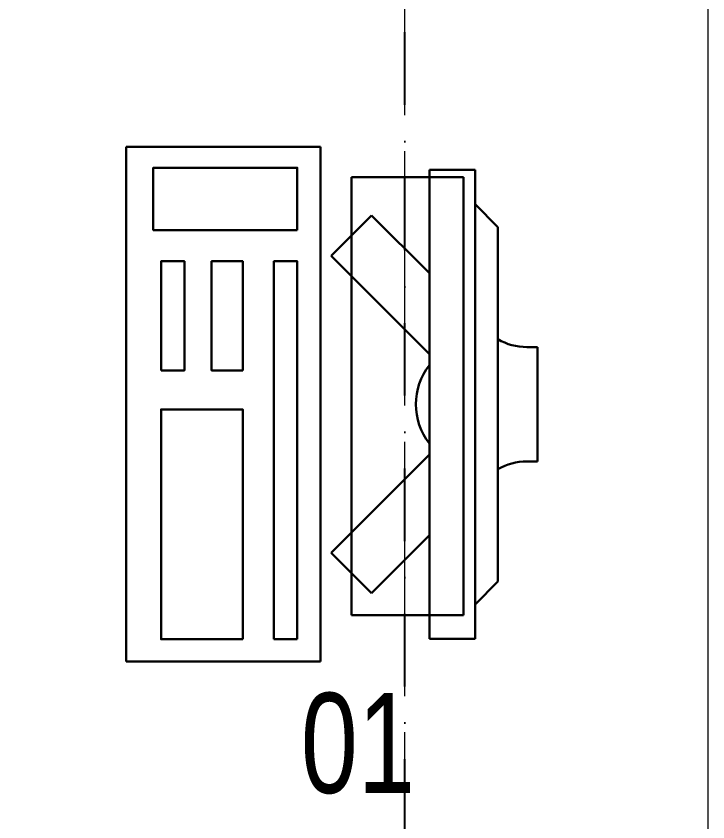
# Model space of a CAD drawing. Header units: millimetres. Extents: x 26027 to 581921, y 7230 to 233891.
# Drawn here: x 480459 to 481064, y 130844 to 131548 of the extents above; entities that cross this region are included whole.
import ezdxf

# ---------------------------------------------------------------- set-up
doc = ezdxf.new("R2010")
doc.units = ezdxf.units.MM
doc.header["$LTSCALE"] = 5
doc.linetypes.add('CENTER', pattern=[50.8, 31.75, -6.35, 6.35, -6.35])
doc.linetypes.add('DASHDOT', pattern=[25.4, 12.7, -6.35, 0, -6.35])
doc.layers.add('axes', color=252, linetype='Continuous')
doc.layers.add('GE-ARCHITECTURAL_ELEMENTS', color=8, linetype='Continuous', lineweight=30)
doc.layers.add('Medical Equipment and Furniture', color=252, linetype='Continuous', lineweight=0)
doc.styles.add('X3G_ENTITY_257CFD', font='swisscl.ttf', dxfattribs={"height": 200})

# ---------------------------------------------------------------- blocks, each defined once
blk = doc.blocks.new('ITCWLS1-P')
at = {"layer": 'GE-ARCHITECTURAL_ELEMENTS'}
for p, q in [((-0.17, 0.45), (-0.17, 0)), ((-0.17, 0.45), (0, 0.45)), ((0, 0.45), (0, 0)), ((-0.26509, 0.43, 0), (-0.30509, 0.43, 0)), ((-0.30509, 0.43, 0), (-0.30509, 0.02, 0)), ((-0.26509, 0.43, 0), (-0.26509, 0.02, 0)), ((-0.14957, 0.43047), (-0.12914, 0.43047)), ((-0.12914, 0.43047), (-0.12914, 0.40893)), ((-0.197, 0.40939), (-0.295, 0.40939)), ((-0.295, 0.02639), (-0.295, 0.40939)), ((-0.197, 0.02639), (-0.197, 0.40939)), ((-0.32509, 0.38, 0), (-0.30509, 0.4, 0)), ((-0.32509, 0.38, 0), (-0.32509, 0.07, 0)), ((-0.35032, 0.275), (-0.35961, 0.275)), ((-0.35961, 0.175), (-0.35961, 0.275)), ((-0.35032, 0.175), (-0.35961, 0.175)), ((-0.32509, 0.07, 0), (-0.30509, 0.05, 0)), ((-0.197, 0.02639), (-0.295, 0.02639)), ((-0.30509, 0.02, 0), (-0.26509, 0.02, 0)), ((-0.17, 0), (0, 0))]:
    blk.add_line(p, q, dxfattribs=at)
at = {"layer": 'GE-ARCHITECTURAL_ELEMENTS', "extrusion": (2.48281e-10, 3.18408e-10, -1)}
for p, q in [((-0.26509, 0.33952), (-0.21443, 0.39019)), ((-0.17907, 0.35483), (-0.21443, 0.39019)), ((-0.26509, 0.26881), (-0.17907, 0.35483))]:
    blk.add_line(p, q, dxfattribs=at)
at = {"layer": 'GE-ARCHITECTURAL_ELEMENTS', "extrusion": (2.48281e-10, -3.18408e-10, -1)}
for p, q in [((-0.26509, 0.18119), (-0.17907, 0.09517)), ((-0.26509, 0.11048), (-0.21443, 0.05981)), ((-0.17907, 0.09517), (-0.21443, 0.05981))]:
    blk.add_line(p, q, dxfattribs=at)
at = {"layer": 'GE-ARCHITECTURAL_ELEMENTS'}
for points in [[(-0.12914, 0.40893), (-0.12914, 0.09996), (-0.14957, 0.09996), (-0.14957, 0.43047)], [(-0.14957, 0.09997), (-0.14957, 0.09997), (-0.14957, 0.09997), (-0.14957, 0.09997), (-0.14957, 0.09997), (-0.14957, 0.09997), (-0.14957, 0.09997), (-0.14957, 0.09997), (-0.14957, 0.09997)], [(-0.14957, 0.09997), (-0.14957, 0.09997), (-0.14957, 0.09997), (-0.14957, 0.09997), (-0.14957, 0.09997), (-0.14957, 0.09997), (-0.14957, 0.09997), (-0.14957, 0.09997), (-0.14957, 0.09997), (-0.14957, 0.09997), (-0.14957, 0.09997), (-0.14957, 0.09997), (-0.14957, 0.09997), (-0.14957, 0.09997), (-0.14957, 0.09997), (-0.14957, 0.09997), (-0.14957, 0.09997), (-0.14957, 0.09997)], [(-0.14957, 0.09996), (-0.14957, 0.09996), (-0.14957, 0.09996), (-0.14957, 0.09996), (-0.14957, 0.09996), (-0.14957, 0.09996), (-0.14957, 0.09996), (-0.14957, 0.09996), (-0.14957, 0.09996), (-0.14957, 0.09996)], [(-0.14957, 0.09996), (-0.14957, 0.09996), (-0.14957, 0.09996), (-0.14957, 0.09996), (-0.14957, 0.09996), (-0.14957, 0.09996), (-0.14957, 0.09996)], [(-0.14957, 0.09997), (-0.14957, 0.09997), (-0.14957, 0.09997), (-0.14957, 0.09997), (-0.14957, 0.09997), (-0.14957, 0.09997), (-0.14957, 0.09997), (-0.14957, 0.09997), (-0.14957, 0.09997), (-0.14957, 0.09997)], [(-0.14957, 0.09997), (-0.14957, 0.09997), (-0.14957, 0.09997), (-0.14957, 0.09997), (-0.14957, 0.09997), (-0.14957, 0.09997), (-0.14957, 0.09997), (-0.14957, 0.09997), (-0.14957, 0.09997), (-0.14957, 0.09997), (-0.14957, 0.09997), (-0.14957, 0.09997), (-0.14957, 0.09997), (-0.14957, 0.09997), (-0.14957, 0.09997)], [(-0.14957, 0.09997), (-0.14957, 0.09997), (-0.14957, 0.09997), (-0.14957, 0.09997), (-0.14957, 0.09997), (-0.14957, 0.09997), (-0.14957, 0.09997), (-0.14957, 0.09997), (-0.14957, 0.09997), (-0.14957, 0.09997)], [(-0.14957, 0.09997), (-0.14957, 0.09997), (-0.14957, 0.09997), (-0.14957, 0.09997), (-0.14957, 0.09997), (-0.14957, 0.09997), (-0.14957, 0.09997), (-0.14957, 0.09997), (-0.14957, 0.09997), (-0.14957, 0.09997)], [(-0.14957, 0.09996), (-0.14957, 0.09996), (-0.14957, 0.09996), (-0.14957, 0.09996), (-0.14957, 0.09996), (-0.14957, 0.09996), (-0.14957, 0.09996), (-0.14957, 0.09996), (-0.14957, 0.09996), (-0.14957, 0.09996), (-0.14957, 0.09996), (-0.14957, 0.09996), (-0.14957, 0.09996), (-0.14957, 0.09996), (-0.14957, 0.09996), (-0.14957, 0.09996), (-0.14957, 0.09996), (-0.14957, 0.09996), (-0.14957, 0.09997), (-0.14957, 0.09997), (-0.14957, 0.09997), (-0.14957, 0.09997), (-0.14957, 0.09997), (-0.14957, 0.09997), (-0.14957, 0.09997), (-0.14957, 0.09997), (-0.14957, 0.09997), (-0.14957, 0.09997), (-0.14957, 0.09997), (-0.14957, 0.09997), (-0.14957, 0.09997), (-0.14957, 0.09997), (-0.14956, 0.09997), (-0.14956, 0.09997), (-0.14956, 0.09997), (-0.14956, 0.09996), (-0.14956, 0.09996), (-0.14956, 0.09996), (-0.14956, 0.09996), (-0.14956, 0.09996), (-0.14956, 0.09996), (-0.14956, 0.09996), (-0.14956, 0.09996), (-0.14956, 0.09996), (-0.14956, 0.09996), (-0.14956, 0.09996), (-0.14956, 0.09996), (-0.14956, 0.09996), (-0.14957, 0.09996), (-0.14957, 0.09996), (-0.14957, 0.09996), (-0.14957, 0.09996), (-0.14957, 0.09996), (-0.14957, 0.09996)], [(-0.14957, 0.09996), (-0.14957, 0.09996), (-0.14957, 0.09996), (-0.14957, 0.09996), (-0.14957, 0.09996), (-0.14957, 0.09996), (-0.14957, 0.09996), (-0.14957, 0.09996), (-0.14957, 0.09996), (-0.14957, 0.09996), (-0.14957, 0.09997), (-0.14957, 0.09997), (-0.14957, 0.09997), (-0.14957, 0.09996), (-0.14957, 0.09996), (-0.14957, 0.09996), (-0.14957, 0.09996), (-0.14957, 0.09996), (-0.14957, 0.09996), (-0.14957, 0.09997), (-0.14957, 0.09997), (-0.14957, 0.09997), (-0.14957, 0.09997), (-0.14957, 0.09997), (-0.14957, 0.09997), (-0.14957, 0.09997), (-0.14957, 0.09997), (-0.14957, 0.09997), (-0.14957, 0.09997), (-0.14957, 0.09997), (-0.14957, 0.09997), (-0.14957, 0.09997), (-0.14957, 0.09997), (-0.14957, 0.09997), (-0.14957, 0.09997), (-0.14957, 0.09997), (-0.14957, 0.09997), (-0.14957, 0.09997), (-0.14957, 0.09997), (-0.14957, 0.09997), (-0.14957, 0.09997), (-0.14957, 0.09997), (-0.14957, 0.09997), (-0.14957, 0.09997), (-0.14957, 0.09997), (-0.14957, 0.09997), (-0.14957, 0.09997), (-0.14957, 0.09997), (-0.14957, 0.09997), (-0.14957, 0.09997), (-0.14957, 0.09997), (-0.14957, 0.09997), (-0.14957, 0.09997), (-0.14957, 0.09997), (-0.14957, 0.09997), (-0.14957, 0.09997), (-0.14957, 0.09997), (-0.14957, 0.09997), (-0.14957, 0.09997), (-0.14957, 0.09997), (-0.14957, 0.09997), (-0.14957, 0.09997), (-0.14957, 0.09997), (-0.14957, 0.09997), (-0.14957, 0.09997), (-0.14957, 0.09997), (-0.14957, 0.09997), (-0.14957, 0.09997), (-0.14957, 0.09997), (-0.14957, 0.09997), (-0.14957, 0.09997), (-0.14957, 0.09997), (-0.14957, 0.09997), (-0.14957, 0.09997), (-0.14957, 0.09997), (-0.14957, 0.09997), (-0.14957, 0.09997), (-0.14957, 0.09997), (-0.14957, 0.09997), (-0.14957, 0.09997), (-0.14956, 0.09997), (-0.14957, 0.09997), (-0.14957, 0.09997), (-0.14957, 0.09997), (-0.14957, 0.09997), (-0.14956, 0.09997), (-0.14957, 0.09997), (-0.14957, 0.09997), (-0.14957, 0.09997), (-0.14957, 0.09997), (-0.14957, 0.09997), (-0.14957, 0.09997), (-0.14957, 0.09997), (-0.14957, 0.09997), (-0.14957, 0.09997), (-0.14957, 0.09997), (-0.14956, 0.09997), (-0.14957, 0.09996), (-0.14957, 0.09996), (-0.14957, 0.09996), (-0.14956, 0.09996), (-0.14957, 0.09996), (-0.14957, 0.09996), (-0.14957, 0.09996), (-0.14957, 0.09996), (-0.14957, 0.09996), (-0.14957, 0.09996), (-0.14957, 0.09996), (-0.14957, 0.09996), (-0.14957, 0.09996), (-0.14957, 0.09996)], [(-0.14957, 0.09996), (-0.14957, 0.09996), (-0.14957, 0.09996), (-0.14957, 0.09996), (-0.14957, 0.09996), (-0.14957, 0.09996), (-0.14957, 0.09996), (-0.14957, 0.09996)], [(-0.14957, 0.09996), (-0.14957, 0.09996), (-0.14957, 0.09996), (-0.14957, 0.09996), (-0.14957, 0.09996), (-0.14957, 0.09996), (-0.14957, 0.09996), (-0.14957, 0.09996), (-0.14957, 0.09996), (-0.14957, 0.09996), (-0.14957, 0.09996), (-0.14957, 0.09996), (-0.14957, 0.09996), (-0.14957, 0.09996), (-0.14957, 0.09996), (-0.14957, 0.09996), (-0.14957, 0.09996), (-0.14957, 0.09996), (-0.14957, 0.09996), (-0.14957, 0.09996), (-0.14957, 0.09996), (-0.14957, 0.09996), (-0.14957, 0.09996), (-0.14957, 0.09996), (-0.14957, 0.09996), (-0.14957, 0.09996), (-0.14957, 0.09996), (-0.14957, 0.09996), (-0.14957, 0.09996), (-0.14957, 0.09996), (-0.14957, 0.09996), (-0.14957, 0.09996), (-0.14957, 0.09996), (-0.14957, 0.09996), (-0.14957, 0.09996), (-0.14957, 0.09996), (-0.14957, 0.09996), (-0.14957, 0.09996), (-0.14957, 0.09996), (-0.14957, 0.09996), (-0.14957, 0.09996), (-0.14957, 0.09996), (-0.14957, 0.09996), (-0.14957, 0.09996), (-0.14957, 0.09996), (-0.14957, 0.09996), (-0.14957, 0.09996), (-0.14957, 0.09996), (-0.14956, 0.09996), (-0.14956, 0.09996), (-0.14956, 0.09996), (-0.14956, 0.09996), (-0.14957, 0.09996), (-0.14957, 0.09996), (-0.14957, 0.09996), (-0.14957, 0.09996), (-0.14957, 0.09996), (-0.14957, 0.09996), (-0.14956, 0.09996), (-0.14957, 0.09996), (-0.14957, 0.09996), (-0.14957, 0.09996), (-0.14957, 0.09996), (-0.14957, 0.09996), (-0.14957, 0.09996), (-0.14957, 0.09996), (-0.14957, 0.09996), (-0.14957, 0.09996), (-0.14957, 0.09996), (-0.14956, 0.09996), (-0.14956, 0.09996), (-0.14957, 0.09996), (-0.14957, 0.09996), (-0.14957, 0.09996), (-0.14957, 0.09996), (-0.14957, 0.09996), (-0.14957, 0.09996), (-0.14957, 0.09996), (-0.14957, 0.09996), (-0.14957, 0.09996), (-0.14957, 0.09996), (-0.14957, 0.09996), (-0.14957, 0.09996), (-0.14957, 0.09996), (-0.14957, 0.09996), (-0.14957, 0.09996), (-0.14957, 0.09996), (-0.14957, 0.09996), (-0.14957, 0.09996)], [(-0.14957, 0.09996), (-0.14957, 0.09996), (-0.14957, 0.09996), (-0.14957, 0.09996), (-0.14957, 0.09996), (-0.14957, 0.09996), (-0.14957, 0.09996), (-0.14957, 0.09996), (-0.14957, 0.09996), (-0.14957, 0.09996), (-0.14957, 0.09996), (-0.14957, 0.09996)], [(-0.14957, 0.09996), (-0.14957, 0.09996), (-0.14956, 0.09996), (-0.14956, 0.09996), (-0.14956, 0.09996), (-0.14956, 0.09996), (-0.14957, 0.09996)], [(-0.14957, 0.09996), (-0.14957, 0.09996), (-0.14957, 0.09996), (-0.14957, 0.09996), (-0.14957, 0.09996), (-0.14957, 0.09996), (-0.14957, 0.09996), (-0.14957, 0.09996), (-0.14957, 0.09996), (-0.14956, 0.09996), (-0.14956, 0.09996), (-0.14956, 0.09996), (-0.14956, 0.09996), (-0.14956, 0.09996), (-0.14956, 0.09996), (-0.14956, 0.09996), (-0.14957, 0.09996)]]:
    blk.add_lwpolyline(points, dxfattribs=at)
for points in [[(-0.1019, 0.43047), (-0.03039, 0.43047), (-0.03039, 0.22944), (-0.1019, 0.22944)], [(-0.1019, 0.19536), (-0.07466, 0.19536), (-0.07466, 0.09996), (-0.1019, 0.09996)], [(-0.03039, 0.19536), (-0.05082, 0.19536), (-0.05082, 0.09996), (-0.03039, 0.09996)], [(-0.14956, 0.09996), (-0.14956, 0.09996), (-0.14956, 0.09996), (-0.14956, 0.09996), (-0.14956, 0.09996), (-0.14956, 0.09996), (-0.14956, 0.09996), (-0.14956, 0.09996), (-0.14957, 0.09996), (-0.14957, 0.09996), (-0.14957, 0.09996), (-0.14957, 0.09996), (-0.14957, 0.09996), (-0.14957, 0.09996), (-0.14957, 0.09996), (-0.14957, 0.09996), (-0.14957, 0.09996), (-0.14957, 0.09996), (-0.14957, 0.09996), (-0.14957, 0.09996), (-0.14957, 0.09996), (-0.14957, 0.09996), (-0.14957, 0.09996), (-0.14957, 0.09996), (-0.14957, 0.09996), (-0.14957, 0.09996), (-0.14957, 0.09996), (-0.14957, 0.09996), (-0.14957, 0.09996), (-0.14957, 0.09996), (-0.14957, 0.09996), (-0.14957, 0.09996), (-0.14957, 0.09996), (-0.14957, 0.09996), (-0.14957, 0.09996), (-0.14957, 0.09996), (-0.14957, 0.09996), (-0.14957, 0.09996), (-0.14957, 0.09996), (-0.14957, 0.09996), (-0.14957, 0.09996), (-0.14957, 0.09996), (-0.14957, 0.09996), (-0.14957, 0.09996), (-0.14957, 0.09996), (-0.14957, 0.09996), (-0.14957, 0.09996), (-0.14957, 0.09996), (-0.14957, 0.09996), (-0.14957, 0.09996), (-0.14957, 0.09996), (-0.14957, 0.09996), (-0.14957, 0.09996), (-0.14957, 0.09996), (-0.14957, 0.09996), (-0.14957, 0.09996), (-0.14957, 0.09996), (-0.14956, 0.09996), (-0.14956, 0.09996), (-0.14956, 0.09996), (-0.14956, 0.09996), (-0.14956, 0.09996), (-0.14956, 0.09996), (-0.14956, 0.09996), (-0.14956, 0.09996), (-0.14956, 0.09996), (-0.14956, 0.09996), (-0.14956, 0.09996), (-0.14956, 0.09996), (-0.14956, 0.09996), (-0.14956, 0.09996), (-0.14956, 0.09996), (-0.14956, 0.09996), (-0.14956, 0.09996), (-0.14956, 0.09996), (-0.14956, 0.09996), (-0.14956, 0.09996), (-0.14956, 0.09996), (-0.14956, 0.09996), (-0.14956, 0.09996), (-0.14956, 0.09996), (-0.14956, 0.09996), (-0.14956, 0.09996), (-0.14956, 0.09996), (-0.14956, 0.09996), (-0.14956, 0.09996), (-0.14956, 0.09996), (-0.14956, 0.09996), (-0.14956, 0.09996), (-0.14957, 0.09996), (-0.14957, 0.09996), (-0.14957, 0.09996), (-0.14957, 0.09996), (-0.14957, 0.09996), (-0.14957, 0.09996), (-0.14957, 0.09996), (-0.14957, 0.09996), (-0.14957, 0.09996), (-0.14957, 0.09996), (-0.14957, 0.09996), (-0.14957, 0.09996), (-0.14957, 0.09996), (-0.14957, 0.09996), (-0.14957, 0.09996), (-0.14957, 0.09996), (-0.14957, 0.09996), (-0.14957, 0.09996), (-0.14957, 0.09996), (-0.14957, 0.09996), (-0.14957, 0.09996), (-0.14957, 0.09996), (-0.14957, 0.09996), (-0.14957, 0.09996), (-0.14957, 0.09996), (-0.14957, 0.09996), (-0.14957, 0.09996), (-0.14957, 0.09996), (-0.14957, 0.09996), (-0.14957, 0.09996), (-0.14957, 0.09996), (-0.14957, 0.09996), (-0.14957, 0.09996), (-0.14957, 0.09996), (-0.14957, 0.09996), (-0.14957, 0.09996), (-0.14957, 0.09996), (-0.14957, 0.09996), (-0.14957, 0.09996), (-0.14957, 0.09996), (-0.14957, 0.09996), (-0.14957, 0.09996), (-0.14957, 0.09996), (-0.14957, 0.09996), (-0.14957, 0.09996), (-0.14957, 0.09996), (-0.14957, 0.09996), (-0.14957, 0.09996), (-0.14957, 0.09996), (-0.14957, 0.09996), (-0.14957, 0.09996), (-0.14957, 0.09996), (-0.14957, 0.09996), (-0.14957, 0.09996), (-0.14957, 0.09996), (-0.14957, 0.09996), (-0.14957, 0.09996), (-0.14957, 0.09996), (-0.14957, 0.09996), (-0.14957, 0.09996), (-0.14957, 0.09996), (-0.14957, 0.09996), (-0.14957, 0.09996), (-0.14957, 0.09996), (-0.14957, 0.09996), (-0.14956, 0.09996), (-0.14956, 0.09996), (-0.14956, 0.09996), (-0.14956, 0.09996), (-0.14956, 0.09996), (-0.14956, 0.09996), (-0.14956, 0.09996), (-0.14956, 0.09996), (-0.14956, 0.09996), (-0.14956, 0.09996), (-0.14956, 0.09996), (-0.14956, 0.09996), (-0.14956, 0.09996), (-0.14956, 0.09996), (-0.14956, 0.09996), (-0.14956, 0.09996), (-0.14956, 0.09996), (-0.14956, 0.09996), (-0.14956, 0.09996), (-0.14956, 0.09996), (-0.14956, 0.09996), (-0.14956, 0.09996), (-0.14956, 0.09996), (-0.14956, 0.09996), (-0.14956, 0.09996), (-0.14956, 0.09996), (-0.14956, 0.09996), (-0.14956, 0.09996), (-0.14956, 0.09996), (-0.14956, 0.09996), (-0.14956, 0.09996), (-0.14956, 0.09996), (-0.14956, 0.09996), (-0.14956, 0.09996), (-0.14956, 0.09996), (-0.14956, 0.09996), (-0.14956, 0.09996), (-0.14956, 0.09996), (-0.14956, 0.09996), (-0.14956, 0.09996), (-0.14956, 0.09996), (-0.14956, 0.09996), (-0.14956, 0.09996), (-0.14956, 0.09996), (-0.14956, 0.09996), (-0.14956, 0.09996), (-0.14956, 0.09996), (-0.14957, 0.09996), (-0.14957, 0.09996), (-0.14957, 0.09996), (-0.14957, 0.09996), (-0.14957, 0.09996), (-0.14957, 0.09996), (-0.14957, 0.09996), (-0.14957, 0.09996), (-0.14957, 0.09996), (-0.14957, 0.09996), (-0.14957, 0.09996), (-0.14957, 0.09996), (-0.14957, 0.09996), (-0.14957, 0.09996), (-0.14957, 0.09996), (-0.14957, 0.09996), (-0.14957, 0.09996), (-0.14957, 0.09996), (-0.14957, 0.09996), (-0.14957, 0.09996), (-0.14957, 0.09996), (-0.14957, 0.09996), (-0.14957, 0.09996), (-0.14957, 0.09996), (-0.14957, 0.09996), (-0.14957, 0.09996), (-0.14957, 0.09996), (-0.14957, 0.09996), (-0.14957, 0.09996), (-0.14957, 0.09996), (-0.14957, 0.09996), (-0.14957, 0.09996), (-0.14957, 0.09996), (-0.14957, 0.09996), (-0.14956, 0.09996), (-0.14956, 0.09996), (-0.14956, 0.09996), (-0.14956, 0.09996), (-0.14956, 0.09996), (-0.14956, 0.09996), (-0.14956, 0.09996), (-0.14956, 0.09996), (-0.14956, 0.09996), (-0.14956, 0.09996), (-0.14956, 0.09996), (-0.14956, 0.09996), (-0.14956, 0.09996), (-0.14956, 0.09996), (-0.14956, 0.09996), (-0.14956, 0.09996), (-0.14956, 0.09996), (-0.14956, 0.09996), (-0.14956, 0.09996), (-0.14956, 0.09996), (-0.14956, 0.09996), (-0.14956, 0.09996), (-0.14956, 0.09996), (-0.14956, 0.09996), (-0.14956, 0.09996), (-0.14956, 0.09996), (-0.14956, 0.09996), (-0.14956, 0.09996), (-0.14956, 0.09996), (-0.14956, 0.09996), (-0.14956, 0.09996), (-0.14956, 0.09996), (-0.14956, 0.09996), (-0.14956, 0.09996), (-0.14956, 0.09996), (-0.14956, 0.09996), (-0.14956, 0.09996), (-0.14956, 0.09996), (-0.14956, 0.09996), (-0.14956, 0.09996), (-0.14956, 0.09996), (-0.14956, 0.09996)], [(-0.14957, 0.09996), (-0.14957, 0.09996), (-0.14957, 0.09996), (-0.14957, 0.09996), (-0.14957, 0.09996), (-0.14957, 0.09996), (-0.14957, 0.09996), (-0.14957, 0.09996), (-0.14957, 0.09996), (-0.14957, 0.09996), (-0.14957, 0.09996), (-0.14957, 0.09996), (-0.14957, 0.09996), (-0.14957, 0.09996), (-0.14957, 0.09996), (-0.14957, 0.09996), (-0.14957, 0.09996), (-0.14957, 0.09996), (-0.14957, 0.09996), (-0.14957, 0.09996), (-0.14957, 0.09996), (-0.14957, 0.09996), (-0.14957, 0.09996), (-0.14957, 0.09996), (-0.14957, 0.09996), (-0.14957, 0.09996), (-0.14957, 0.09996), (-0.14957, 0.09996), (-0.14957, 0.09996), (-0.14957, 0.09996), (-0.14957, 0.09996), (-0.14957, 0.09996), (-0.14957, 0.09996), (-0.14957, 0.09996), (-0.14957, 0.09996), (-0.14957, 0.09996), (-0.14957, 0.09996), (-0.14957, 0.09996), (-0.14957, 0.09996), (-0.14957, 0.09996), (-0.14957, 0.09996), (-0.14957, 0.09996), (-0.14957, 0.09996), (-0.14957, 0.09996), (-0.14957, 0.09996), (-0.14957, 0.09996), (-0.14957, 0.09996), (-0.14957, 0.09996), (-0.14957, 0.09996), (-0.14957, 0.09996), (-0.14957, 0.09996), (-0.14957, 0.09996), (-0.14957, 0.09996), (-0.14957, 0.09996), (-0.14957, 0.09996), (-0.14957, 0.09996), (-0.14957, 0.09996), (-0.14957, 0.09996), (-0.14957, 0.09996), (-0.14957, 0.09996), (-0.14957, 0.09996), (-0.14957, 0.09996), (-0.14957, 0.09996), (-0.14957, 0.09996), (-0.14957, 0.09996), (-0.14957, 0.09996), (-0.14957, 0.09996), (-0.14957, 0.09996), (-0.14957, 0.09996), (-0.14957, 0.09996), (-0.14957, 0.09996), (-0.14957, 0.09996), (-0.14957, 0.09996), (-0.14957, 0.09996), (-0.14957, 0.09996), (-0.14957, 0.09996), (-0.14957, 0.09996), (-0.14957, 0.09996), (-0.14957, 0.09996), (-0.14957, 0.09996), (-0.14957, 0.09996), (-0.14957, 0.09996), (-0.14957, 0.09996), (-0.14957, 0.09996), (-0.14957, 0.09996), (-0.14957, 0.09996), (-0.14957, 0.09996), (-0.14957, 0.09996), (-0.14957, 0.09996), (-0.14957, 0.09996), (-0.14957, 0.09996), (-0.14957, 0.09996), (-0.14957, 0.09996), (-0.14957, 0.09996), (-0.14957, 0.09996), (-0.14957, 0.09996), (-0.14957, 0.09996), (-0.14957, 0.09996), (-0.14957, 0.09996), (-0.14957, 0.09996), (-0.14957, 0.09996), (-0.14957, 0.09996), (-0.14957, 0.09996), (-0.14957, 0.09996), (-0.14957, 0.09996), (-0.14957, 0.09996), (-0.14957, 0.09996), (-0.14957, 0.09996), (-0.14957, 0.09996), (-0.14957, 0.09996), (-0.14957, 0.09996), (-0.14957, 0.09996), (-0.14957, 0.09996), (-0.14957, 0.09996), (-0.14957, 0.09996), (-0.14957, 0.09996), (-0.14957, 0.09996), (-0.14957, 0.09996), (-0.14957, 0.09996), (-0.14957, 0.09996), (-0.14957, 0.09996), (-0.14957, 0.09996), (-0.14957, 0.09996), (-0.14957, 0.09996), (-0.14957, 0.09996), (-0.14957, 0.09996), (-0.14957, 0.09996), (-0.14957, 0.09996), (-0.14957, 0.09996), (-0.14957, 0.09996), (-0.14957, 0.09996), (-0.14957, 0.09996), (-0.14957, 0.09996), (-0.14957, 0.09996), (-0.14957, 0.09996), (-0.14957, 0.09996), (-0.14957, 0.09996), (-0.14957, 0.09996), (-0.14957, 0.09996), (-0.14957, 0.09996), (-0.14957, 0.09996), (-0.14957, 0.09996), (-0.14957, 0.09996), (-0.14957, 0.09996), (-0.14957, 0.09996), (-0.14957, 0.09996), (-0.14957, 0.09996), (-0.14957, 0.09996), (-0.14957, 0.09996), (-0.14957, 0.09996), (-0.14957, 0.09996), (-0.14957, 0.09996), (-0.14957, 0.09996), (-0.14957, 0.09996), (-0.14957, 0.09996), (-0.14957, 0.09996), (-0.14957, 0.09996), (-0.14957, 0.09996), (-0.14957, 0.09996), (-0.14957, 0.09996), (-0.14957, 0.09996), (-0.14957, 0.09996), (-0.14957, 0.09996), (-0.14957, 0.09996), (-0.14957, 0.09996), (-0.14957, 0.09996), (-0.14957, 0.09996), (-0.14957, 0.09996), (-0.14957, 0.09996), (-0.14957, 0.09996), (-0.14957, 0.09996), (-0.14957, 0.09996), (-0.14957, 0.09996), (-0.14957, 0.09996), (-0.14957, 0.09996), (-0.14957, 0.09996), (-0.14957, 0.09996), (-0.14957, 0.09996), (-0.14957, 0.09996), (-0.14957, 0.09996), (-0.14957, 0.09996), (-0.14957, 0.09996), (-0.14957, 0.09996), (-0.14957, 0.09996), (-0.14957, 0.09996), (-0.14957, 0.09996), (-0.14957, 0.09996), (-0.14957, 0.09996), (-0.14957, 0.09996), (-0.14957, 0.09996), (-0.14957, 0.09996), (-0.14957, 0.09996), (-0.14957, 0.09996), (-0.14957, 0.09996), (-0.14957, 0.09996), (-0.14957, 0.09996), (-0.14957, 0.09996), (-0.14957, 0.09996), (-0.14957, 0.09996), (-0.14957, 0.09996), (-0.14957, 0.09996), (-0.14957, 0.09996), (-0.14957, 0.09996), (-0.14957, 0.09996), (-0.14957, 0.09996), (-0.14957, 0.09996), (-0.14957, 0.09996), (-0.14957, 0.09996), (-0.14957, 0.09996), (-0.14957, 0.09996), (-0.14957, 0.09996), (-0.14957, 0.09996), (-0.14957, 0.09996), (-0.14957, 0.09996)], [(-0.14957, 0.09996), (-0.14957, 0.09996), (-0.14957, 0.09996), (-0.14957, 0.09996), (-0.14957, 0.09996), (-0.14957, 0.09996), (-0.14957, 0.09996), (-0.14957, 0.09996), (-0.14957, 0.09996), (-0.14957, 0.09996), (-0.14957, 0.09996), (-0.14957, 0.09996), (-0.14957, 0.09996), (-0.14957, 0.09996), (-0.14957, 0.09996), (-0.14957, 0.09996), (-0.14957, 0.09996), (-0.14957, 0.09996), (-0.14957, 0.09996), (-0.14957, 0.09996), (-0.14957, 0.09996), (-0.14957, 0.09996), (-0.14957, 0.09996), (-0.14957, 0.09996), (-0.14957, 0.09996), (-0.14957, 0.09996), (-0.14957, 0.09996), (-0.14957, 0.09996), (-0.14957, 0.09996), (-0.14957, 0.09996), (-0.14957, 0.09996), (-0.14957, 0.09996), (-0.14957, 0.09996), (-0.14957, 0.09996), (-0.14957, 0.09996), (-0.14957, 0.09996), (-0.14957, 0.09996), (-0.14957, 0.09996), (-0.14957, 0.09996), (-0.14957, 0.09996), (-0.14957, 0.09996), (-0.14957, 0.09996), (-0.14957, 0.09996), (-0.14957, 0.09996), (-0.14957, 0.09996), (-0.14957, 0.09996), (-0.14957, 0.09996), (-0.14957, 0.09996), (-0.14957, 0.09996), (-0.14957, 0.09996), (-0.14957, 0.09996), (-0.14957, 0.09996), (-0.14957, 0.09996), (-0.14957, 0.09996), (-0.14957, 0.09996), (-0.14957, 0.09996), (-0.14957, 0.09996), (-0.14957, 0.09996), (-0.14957, 0.09996), (-0.14957, 0.09996), (-0.14957, 0.09996), (-0.14957, 0.09996), (-0.14957, 0.09996), (-0.14957, 0.09996), (-0.14957, 0.09996), (-0.14957, 0.09996), (-0.14957, 0.09996), (-0.14957, 0.09996), (-0.14957, 0.09996), (-0.14957, 0.09996), (-0.14957, 0.09996), (-0.14957, 0.09996), (-0.14957, 0.09996), (-0.14957, 0.09996), (-0.14957, 0.09996), (-0.14957, 0.09996), (-0.14957, 0.09996), (-0.14957, 0.09996), (-0.14957, 0.09996), (-0.14957, 0.09996), (-0.14957, 0.09996), (-0.14957, 0.09996), (-0.14957, 0.09996), (-0.14957, 0.09996), (-0.14957, 0.09996), (-0.14957, 0.09996), (-0.14957, 0.09996), (-0.14957, 0.09996), (-0.14957, 0.09996), (-0.14957, 0.09996), (-0.14957, 0.09996), (-0.14957, 0.09996), (-0.14957, 0.09996), (-0.14957, 0.09996), (-0.14957, 0.09996), (-0.14957, 0.09996), (-0.14957, 0.09996), (-0.14957, 0.09996), (-0.14957, 0.09996), (-0.14957, 0.09996), (-0.14957, 0.09996), (-0.14957, 0.09996), (-0.14957, 0.09996), (-0.14957, 0.09996), (-0.14957, 0.09996), (-0.14957, 0.09996), (-0.14957, 0.09996), (-0.14957, 0.09996), (-0.14957, 0.09996), (-0.14957, 0.09996), (-0.14957, 0.09996), (-0.14957, 0.09996), (-0.14957, 0.09996), (-0.14957, 0.09996), (-0.14957, 0.09996), (-0.14957, 0.09996), (-0.14957, 0.09996), (-0.14957, 0.09996), (-0.14957, 0.09996), (-0.14957, 0.09996), (-0.14957, 0.09996), (-0.14957, 0.09996), (-0.14957, 0.09996), (-0.14957, 0.09996), (-0.14957, 0.09996), (-0.14957, 0.09996), (-0.14957, 0.09996), (-0.14957, 0.09996), (-0.14957, 0.09996), (-0.14957, 0.09996), (-0.14957, 0.09996), (-0.14957, 0.09996), (-0.14957, 0.09996), (-0.14957, 0.09996), (-0.14957, 0.09996), (-0.14957, 0.09996), (-0.14957, 0.09996), (-0.14957, 0.09996), (-0.14957, 0.09996), (-0.14957, 0.09996), (-0.14957, 0.09996), (-0.14957, 0.09996), (-0.14957, 0.09996), (-0.14957, 0.09996), (-0.14957, 0.09996), (-0.14957, 0.09996), (-0.14957, 0.09996), (-0.14957, 0.09996), (-0.14957, 0.09996), (-0.14957, 0.09996), (-0.14957, 0.09996), (-0.14957, 0.09996), (-0.14957, 0.09996), (-0.14957, 0.09996), (-0.14957, 0.09996), (-0.14957, 0.09996), (-0.14957, 0.09996), (-0.14957, 0.09996), (-0.14957, 0.09996), (-0.14957, 0.09996), (-0.14957, 0.09996), (-0.14957, 0.09996), (-0.14957, 0.09996), (-0.14957, 0.09996), (-0.14957, 0.09996), (-0.14957, 0.09996), (-0.14957, 0.09996), (-0.14957, 0.09996), (-0.14957, 0.09996), (-0.14957, 0.09996), (-0.14957, 0.09996), (-0.14957, 0.09996), (-0.14957, 0.09996), (-0.14957, 0.09996), (-0.14957, 0.09996), (-0.14957, 0.09996), (-0.14957, 0.09996), (-0.14957, 0.09996), (-0.14957, 0.09996), (-0.14957, 0.09996), (-0.14957, 0.09996), (-0.14957, 0.09996), (-0.14957, 0.09996), (-0.14957, 0.09996), (-0.14957, 0.09996), (-0.14957, 0.09996), (-0.14957, 0.09996), (-0.14957, 0.09996), (-0.14957, 0.09996), (-0.14957, 0.09996), (-0.14957, 0.09996), (-0.14957, 0.09996), (-0.14957, 0.09996), (-0.14957, 0.09996), (-0.14957, 0.09996), (-0.14957, 0.09996), (-0.14957, 0.09996), (-0.14957, 0.09996), (-0.14957, 0.09996), (-0.14957, 0.09996), (-0.14957, 0.09996), (-0.14957, 0.09996), (-0.14957, 0.09996), (-0.14957, 0.09996), (-0.14957, 0.09996), (-0.14957, 0.09996), (-0.14957, 0.09996), (-0.14957, 0.09996), (-0.14957, 0.09996), (-0.14957, 0.09996), (-0.14957, 0.09996), (-0.14957, 0.09996), (-0.14957, 0.09996), (-0.14957, 0.09996), (-0.14957, 0.09996), (-0.14957, 0.09996), (-0.14957, 0.09996), (-0.14957, 0.09996), (-0.14957, 0.09996)], [(-0.14957, 0.0727), (-0.02358, 0.0727), (-0.02358, 0.01818), (-0.14957, 0.01818)]]:
    blk.add_lwpolyline(points, close=True, dxfattribs=at)
for centre, radius, start, end in [((-0.35032, 0.325), 0.05, 270, 300.30934), ((-0.3089, 0.225), 0.05564, 321.94311, 38.05689), ((-0.35032, 0.125), 0.05, 59.69066, 90)]:
    blk.add_arc(centre, radius, start, end, dxfattribs=at)

msp = doc.modelspace()

# ---------------------------------------------------------------- linework, layer by layer
at = {"layer": 'axes', "linetype": 'CENTER', "lineweight": 0}
msp.add_line((480798.77, 120285.58, 0), (480798.77, 230811.1, 0), dxfattribs=at)
at = {"layer": 'axes', "linetype": 'DASHDOT'}
msp.add_line((480798.77, 120285.58, 0), (480798.77, 230811.1, 0), dxfattribs=at)
at = {"layer": 'Medical Equipment and Furniture', "elevation": 1.24}
msp.add_lwpolyline([(481063.77, 132210.26), (481063.77, 128210.26), (480363.77, 128210.26), (480363.77, 132210.26), (481063.77, 132210.26)], dxfattribs=at)

# ---------------------------------------------------------------- block references
at = {"layer": 'Medical Equipment and Furniture', "extrusion": (2.20203e-06, -2.34751e-05, 1), "xscale": 1000.000000000001, "yscale": 1000.000000000001, "zscale": 1000.000000000001, "rotation": 179.9985892363079}
msp.add_blockref('ITCWLS1-P', (480555.11, 131433.65, -0.78), dxfattribs=at)

# ---------------------------------------------------------------- texts
at = {"layer": 'Medical Equipment and Furniture', "insert": (480757.63, 130956.27, 1.24), "char_height": 87.473, "width": 82.5434, "attachment_point": 2, "style": 'X3G_ENTITY_257CFD'}
msp.add_mtext('01', dxfattribs=at)

doc.saveas('drawing.dxf')
